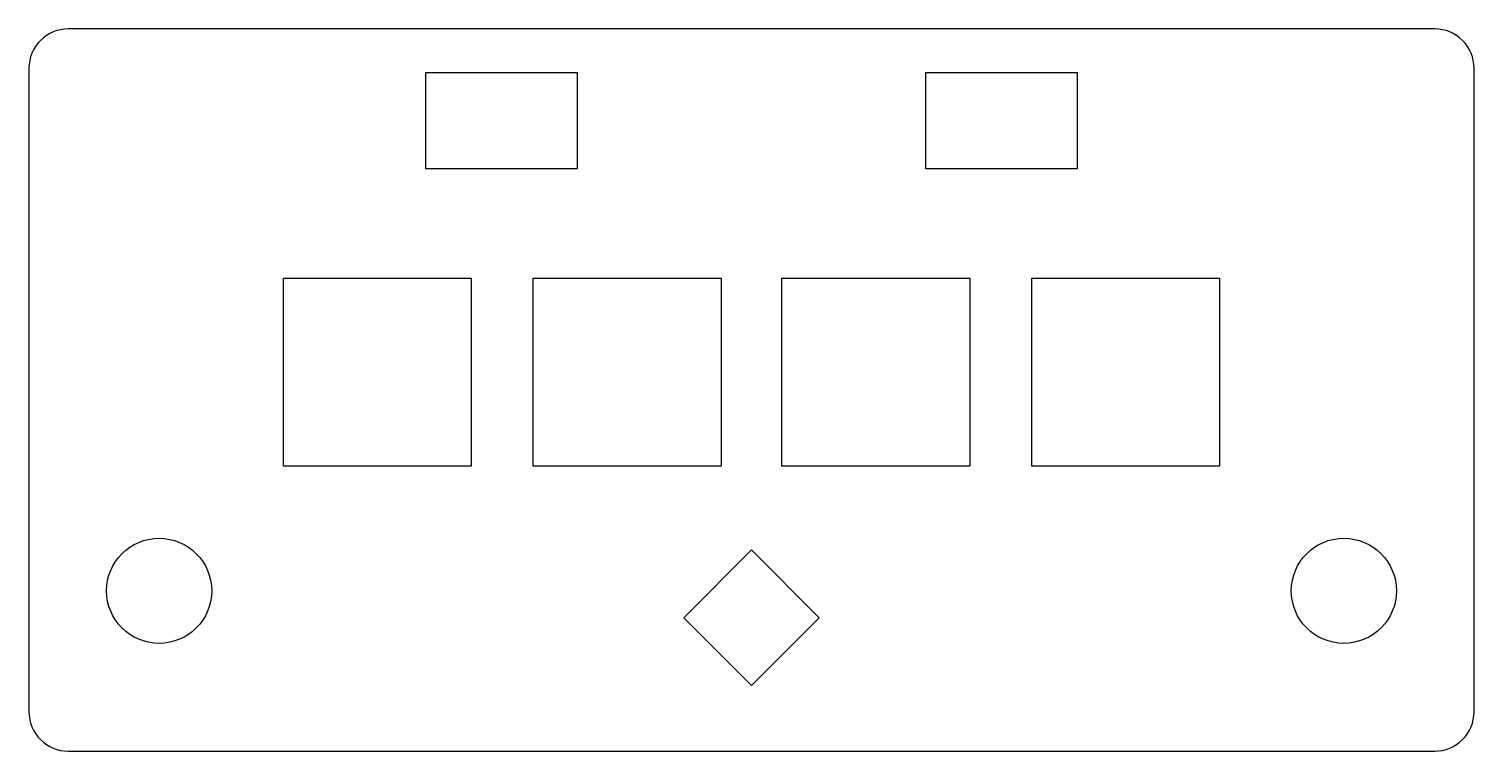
# Model space of a CAD drawing. Header units: millimetres. Extents: x -220 to 220, y -115 to 105.
import ezdxf

# ---------------------------------------------------------------- set-up
doc = ezdxf.new("R2010")
doc.units = ezdxf.units.MM
doc.layers.get('0').update_dxf_attribs({"linetype": 'CONTINUOUS'})

msp = doc.modelspace()

# ---------------------------------------------------------------- linework, layer by layer
msp.add_lwpolyline([(-208, -115.43), (208, -115.43, 0.414214), (220, -103.43), (220, 92.57, 0.414214), (208, 104.57), (-208, 104.57, 0.414214), (-220, 92.57), (-220, -103.43, 0.414214)], format="xyb", close=True)
for points in [[(-99.19, 91.25), (-53.12, 91.25), (-53.12, 61.95), (-99.19, 61.95)], [(99.19, 61.95), (53.12, 61.95), (53.12, 91.25), (99.19, 91.25)], [(-85.33, 28.6), (-85.33, -28.6), (-142.53, -28.6), (-142.53, 28.6)], [(-9.25, 28.6), (-9.25, -28.6), (-66.45, -28.6), (-66.45, 28.6)], [(66.45, -28.6), (9.25, -28.6), (9.25, 28.6), (66.45, 28.6)], [(85.33, -28.6), (85.33, 28.6), (142.53, 28.6), (142.53, -28.6)], [(-20.65, -74.78), (0, -54.13), (20.65, -74.78), (0, -95.43)]]:
    msp.add_lwpolyline(points, close=True)
for centre in [(-180.35, -66.6), (180.35, -66.6)]:
    msp.add_circle(centre, 16)

doc.saveas('drawing.dxf')
